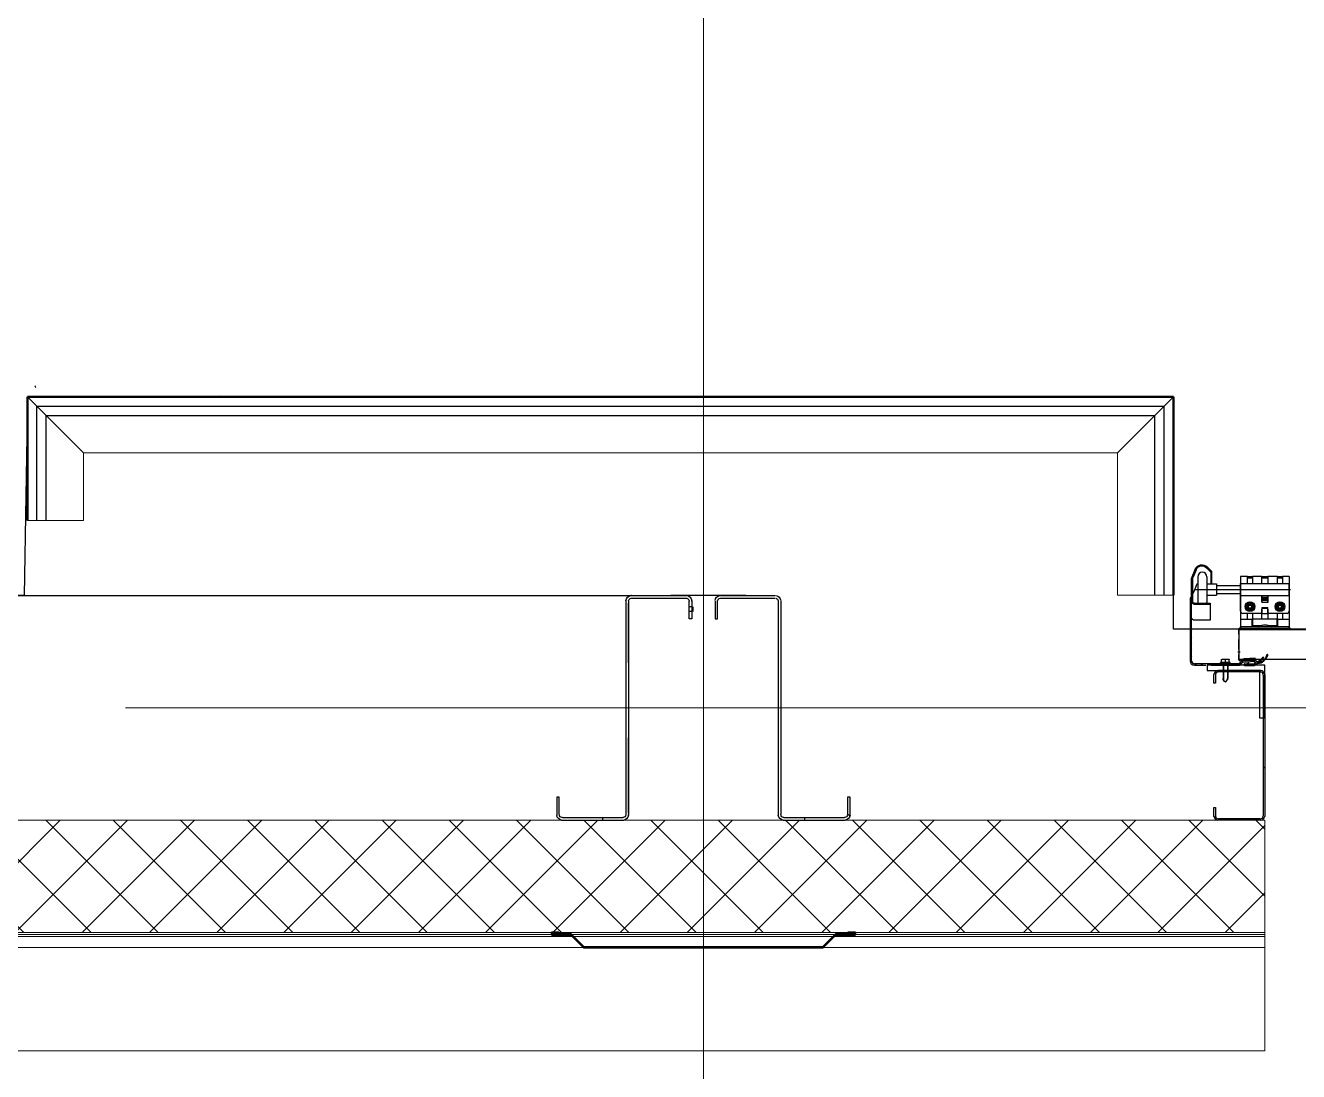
# Model space of a CAD drawing. Header units: metres. Extents: x -7665 to -5405, y -4871 to -3608.
# Drawn here: x -5519.392 to -5517.691, y -4866.368 to -4864.971 of the extents above; entities that cross this region are included whole.
import ezdxf

# ---------------------------------------------------------------- set-up
doc = ezdxf.new("R2010")
doc.units = ezdxf.units.M
for name, pattern in [('CENTER', [50.800000000000004, 31.75, -6.35, 6.35, -6.35]), ('XKITLINE00', [0]), ('XKITLINE02', [4, 2, -2]), ('Xref_level ST-8$0$DASHDOT', [25.4, 12.7, -6.35, 0, -6.35])]:
    doc.linetypes.add(name, pattern=pattern)
doc.layers.add('_5-1_Площадь помещений', color=2, linetype='Continuous', lineweight=30, plot=False)
for name, color, linetype in [('A-Wall', 113, 'Continuous'), ('Part', 7, 'Continuous'), ('Средние', 142, 'Continuous'), ('Стены ГКЛ (графика)', 7, 'Continuous')]:
    doc.layers.add(name, color=color, linetype=linetype)
for name, color, linetype, lineweight in [('S-WALL-PATT', 7, 'Continuous', 0), ('Выноски', 7, 'Continuous', 15), ('Обобщенные модели', 7, 'Continuous', 18), ('ОСИ', 250, 'Xref_level ST-8$0$DASHDOT', 5), ('Цоколь', 252, 'Continuous', 18)]:
    doc.layers.add(name, color=color, linetype=linetype, lineweight=lineweight)
doc.layers.add('ГКЛ (контур)', color=255, linetype='Continuous', plot=False)
pattern_1 = [(0, (12, 6), (3, 300), [3, -300]), (10, (108, 12), (-49.14003004104248, 295.9632704366632), [2.999999999999999, -299.9999999999998]), (20, (54, 78), (-99.78696513534288, 282.9338466657496), [3, -300]), (29.99999999999999, (120, 126), (-147.4019237886467, 261.3076211353316), [3, -300]), (40, (42.00000000000001, 144), (-190.5381495766049, 231.741695764753), [2.999999999999999, -299.9999999999998]), (49.99999999999999, (66, 216), (-227.8849701066338, 195.1344162353187), [3, -300]), (59.99999999999999, (24, 270), (-258.3076211353316, 152.5980762113534), [3, -300]), (70, (120, 264), (-280.8817258057955, 105.4251208600584), [2.999999999999999, -299.9999999999998]), (80, (192, 276), (-294.9213813706616, 55.04887655911575), [2.999999999999999, -299.9999999999998]), (90, (228, 204), (-300, 3.000000000000018), [3, -300]), (99.99999999999997, (288, 198), (-295.9632704366632, -49.14003004104247), [3, -299.9999999999999]), (110, (288, 90), (-282.9338466657496, -99.78696513534288), [3, -300]), (120, (234, 54), (-261.3076211353316, -147.4019237886466), [2.999999999999999, -299.9999999999998]), (130, (150, 72), (-231.741695764753, -190.5381495766049), [3, -300]), (140, (204, 126), (-195.1344162353188, -227.8849701066338), [3, -300]), (150, (150, 180), (-152.5980762113533, -258.3076211353316), [3, -300]), (160.0000000000001, (276, 12), (-105.4251208600585, -280.8817258057954), [3, -300])]

# ---------------------------------------------------------------- blocks, each defined once
blk = doc.blocks.new('Колонна К1')
at = {"layer": 'Part', "linetype": 'XKITLINE00'}
for p, q in [((-196, 142.5), (-195.9236608138308, 143.5673612870742)), ((-196, 119), (-196, 142.5)), ((-192.4504363895394, 143.0679870046442), (-192.5, 142.374997182982)), ((-192.5, 142.374997182982), (-192.5, 119)), ((-189.5673612868413, 149.9236608140636), (-188.5, 150)), ((-188.3749971827492, 146.5), (-189.0679870047607, 146.4504363897722)), ((-188.5, 150), (-107.5, 150)), ((-188.3749971827492, 146.5), (-107.6250028167851, 146.5)), ((-106.9320129952393, 146.4504363897722), (-107.6250028167851, 146.5)), ((-107.5, 150), (-106.432638712693, 149.9236608140636)), ((-103.5, 142.374997182982), (-103.5495636099949, 143.0679870046442)), ((-103.5, -142.625002817018), (-103.5, 142.374997182982)), ((-100.0763391857035, 143.5673612870742), (-100, 142.5)), ((-100, -142.5), (-100, 142.5)), ((100, 142.5), (100.0763391857035, 143.5673612870742)), ((100, -142.5), (100, 142.5)), ((103.5495636104606, 143.0679870046442), (103.5, 142.374997182982)), ((103.5, -142.625002817018), (103.5, 142.374997182982)), ((106.4326387131587, 149.9236608140636), (107.5, 150)), ((107.6250028172508, 146.5), (106.9320129952393, 146.4504363897722)), ((107.5, 150), (188.5, 150)), ((107.6250028172508, 146.5), (188.3749971832149, 146.5)), ((189.0679870047607, 146.4504363897722), (188.3749971832149, 146.5)), ((188.5, 150), (189.5673612868413, 149.9236608140636)), ((192.5, 142.374997182982), (192.4504363900051, 143.0679870046442)), ((192.5, 141.4167968742549), (195.6961973020807, 144.6129941763356)), ((192.5, 119), (192.5, 142.374997182982)), ((195.6961973020807, 144.6129941763356), (195.6961973020807, 144.6129941763356)), ((195.9236608142965, 143.5673612870742), (196, 142.5)), ((196, 142.5), (196, 119)), ((-192.5, 119), (-196, 119)), ((196, 119), (192.5, 119)), ((-15.5, -119), (-19, -119)), ((-19, -119), (-19, -142.5)), ((-15.5, -142.625002817018), (-15.5, -119)), ((15.5, -119), (19, -119)), ((15.5, -142.625002817018), (15.5, -119)), ((19, -119), (19, -142.5)), ((-14, -135.0001701305155), (-14, -129.0001701305155)), ((-103.4325101920404, -143.5686336355284), (-103.5, -142.625002817018)), ((-96.12500281678513, -150), (-97.06863363552839, -149.9325101919239)), ((-96.56925935298204, -146.4592857675161), (-96, -146.5)), ((-96.12500281678513, -150), (-22.87499718274921, -150)), ((-96, -146.5), (-23, -146.5)), ((-23, -146.5), (-22.43074064701796, -146.4592857675161)), ((-21.93136636447161, -149.9325101919239), (-22.87499718274921, -150)), ((-19.04071423225105, -143.0692593530985), (-19, -142.5)), ((-15.5, -142.625002817018), (-15.56748980795965, -143.5686336355284)), ((22.43074064701796, -146.4592857675161), (23, -146.5)), ((22.87499718321487, -150), (96.12500281725079, -150)), ((23, -146.5), (96, -146.5))]:
    blk.add_line(p, q, dxfattribs=at)
at = {"layer": 'Part', "linetype": 'XKITLINE02'}
for p, q in [((-135, 146.5), (-135, 150)), ((-100, 140.0001452717697), (-100, -139.9998547282303)), ((135, 146.5), (135, 150)), ((-15.5, -129.0001701305155), (-19, -129.0001701305155)), ((-15.5, -135.0001701305155), (-19, -135.0001701305155)), ((56.56854249490425, -150), (-56.56854249490425, -150))]:
    blk.add_line(p, q, dxfattribs=at)
at = {"layer": 'Part', "linetype": 'XKITLINE00'}
for centre, radius, start, end in [((-188.5, 142.5), 7.500000000008138, 98.18181817978395, 171.8181818202161), ((-188.5, 142.5), 3.991059622078447, 98.18181817978395, 171.8181818202161), ((-107.5, 142.5), 3.991059622080861, 8.181818179783926, 81.81818182021608), ((-107.5, 142.5), 7.500000000002416, 8.181818179783926, 81.81818182021608), ((107.5, 142.5), 7.499999999999094, 98.18181817978395, 171.8181818202161), ((107.5, 142.5), 3.991059622078447, 98.18181817978395, 171.8181818202161), ((188.5, 142.5), 3.991059622080861, 8.181818179783926, 81.81818182021608), ((188.5, 142.5), 7.500000000006636, 8.181818179783926, 81.81818182021608), ((-96, -142.5), 7.508940377922136, 188.1818181797839, 261.8181818202161), ((-96, -142.5), 4.000000000001491, 188.1818181797839, 261.8181818202161), ((-23, -142.5), 4.000000000007214, 278.1818181797839, 351.8181818202161), ((-23, -142.5), 7.508940377923944, 278.1818181797839, 351.8181818202161), ((23, -142.5), 7.508940377926356, 188.1818181797839, 261.8181818202161), ((23, -142.5), 4.000000000001491, 188.1818181797839, 261.8181818202161), ((96, -142.5), 4.000000000005103, 278.1818181797839, 351.8181818202161), ((96, -142.5), 7.508940377919419, 278.1818181797839, 351.8181818202161)]:
    blk.add_arc(centre, radius, start, end, dxfattribs=at)
blk = doc.blocks.new('*U44')
at = {"layer": 'S-WALL-PATT', "lineweight": 0, "true_color": 0x636466}
h = blk.add_hatch(dxfattribs=at)
h.set_pattern_fill('ANSI37', color=251, scale=20)
h.set_pattern_definition([(45, (0, 0), (-44.90128060534577, 44.90128060534577), []), (135, (0, 0), (-44.90128060534577, -44.90128060534576), [])])
h.paths.add_polyline_path([(-150, 0), (0, 0), (0, 1749.999999999999), (-150, 1749.999999999999)])
at = {"color": 0}
blk.add_lwpolyline([(-150, 0), (0, 0), (0, 1749.999999999999), (-150, 1749.999999999999)], close=True, dxfattribs=at)
blk = doc.blocks.new('СТ1')
at = {"layer": 'Part', "linetype": 'XKITLINE00'}
for p, q in [((5.146110970526934, 70.90423054539133), (6, 70.96530189411715)), ((6.071430181153119, 68.96530189411715), (5.431467703077942, 68.91953087435104)), ((6, 70.96530189411715), (62, 70.96530189411715)), ((6.071430181153119, 68.96530189411715), (61.92856981884688, 68.96530189411715)), ((62.56853229692206, 68.91953087435104), (61.92856981884688, 68.96530189411715)), ((62, 70.96530189411715), (62.85388902947307, 70.90423054539133)), ((0, 64.96530189411715), (0.06107134884223342, 65.81919092370663)), ((0, -123.0346981058829), (0, 64.96530189411715)), ((2.045771019998938, 65.53383419092279), (2, 64.89387171296403)), ((2, -122.9632679247297), (2, 64.89387171296403)), ((65.87564456090331, 65.87564456101973), (67.45779197197407, 67.45779197209049)), ((66, 64.89387171296403), (65.95422898046672, 65.53383419092279)), ((66, 53.96530189411715), (66, 64.89387171296403)), ((68, 53.96530189411715), (66, 53.96530189411715)), ((67.93892865115777, 65.81919092370663), (68, 64.96530189411715)), ((68, 64.96530189411715), (68, 53.96530189411715)), ((0, 0), (2, 2)), ((66, -112.0346981058829), (68, -112.0346981058829)), ((66, -122.9632679247297), (66, -112.0346981058829)), ((68, -112.0346981058829), (68, -123.0346981058829)), ((0.06107134884223342, -123.8885871354723), (0, -123.0346981058829)), ((2, -122.9632679247297), (2.045771019998938, -123.6032304026885)), ((6, -129.0346981058829), (5.146110970526934, -128.973626757157)), ((5.431467703077942, -126.9889270861167), (6.071430181153119, -127.0346981058829)), ((6, -129.0346981058829), (62, -129.0346981058829)), ((6.071430181153119, -127.0346981058829), (61.92856981884688, -127.0346981058829)), ((61.92856981884688, -127.0346981058829), (62.56853229692206, -126.9889270861167)), ((62.85388902947307, -128.973626757157), (62, -129.0346981058829)), ((65.95422898046672, -123.6032304026885), (66, -122.9632679247297)), ((68, -123.0346981058829), (67.93892865115777, -123.8885871354723))]:
    blk.add_line(p, q, dxfattribs=at)
for centre, radius, start, end in [((6, 64.96530189411715), 5.99999999999228, 98.18181817978395, 171.8181818202161), ((6, 64.96530189411715), 3.994891212612249, 98.18181817978395, 171.8181818202161), ((62, 64.96530189411715), 3.994891212614952, 8.181818179783926, 81.81818182021608), ((62, 64.96530189411715), 5.999999999996499, 8.181818179783926, 81.81818182021608), ((6, -123.0346981058829), 6.000000000000719, 188.1818181797839, 261.8181818202161), ((6, -123.0346981058829), 3.994891212611036, 188.1818181797839, 261.8181818202161), ((62, -123.0346981058829), 3.994891212615256, 278.1818181797839, 351.8181818202161), ((62, -123.0346981058829), 5.999999999992887, 278.1818181797839, 351.8181818202161)]:
    blk.add_arc(centre, radius, start, end, dxfattribs=at)
blk = doc.blocks.new('*U148')
at = {"layer": 'A-Wall', "linetype": 'Continuous', "lineweight": 18}
h = blk.add_hatch(dxfattribs=at)
h.set_pattern_fill('GENERAL_TEXTURE', color=30, scale=300, style=0, pattern_type=2)
h.set_pattern_definition(pattern_1)
h.paths.add_polyline_path([(12.5, 0), (12.5, -12.5), (530.7155004115775, -12.5), (530.7155004115775, 0)], flags=0)
at = {"layer": 'A-Wall', "color": 30, "linetype": 'Continuous', "lineweight": 50}
blk.add_line((0.8847013400118158, -1.347017690507073), (1531.878872346617, -1.347017690507073), dxfattribs=at)
at = {"layer": 'A-Wall', "color": 11, "linetype": 'Continuous', "lineweight": 25}
for p, q in [((13.38470134001181, -13.84701769050707), (1519.378872346617, -13.84701769050707)), ((25.88470134001181, -26.34701769050707), (1506.878872346617, -26.34701769050707))]:
    blk.add_line(p, q, dxfattribs=at)
at = {"layer": 'A-Wall', "color": 8, "linetype": 'Continuous', "lineweight": 0}
blk.add_line((75.8847013400118, -76.34701769050707), (1456.878872346617, -76.34701769050707), dxfattribs=at)
for points in [[(75.8847013400118, -76.34701769050707), (0.8847013400118158, -1.347017690507073)], [(1456.878872346617, -76.34701769050707), (1531.878872346617, -1.347017690507073)]]:
    blk.add_lwpolyline(points, dxfattribs=at)
blk = doc.blocks.new('*U151')
at = {"layer": 'A-Wall', "linetype": 'Continuous', "lineweight": 18}
h = blk.add_hatch(dxfattribs=at)
h.set_pattern_fill('GENERAL_TEXTURE', color=30, scale=300, style=0, pattern_type=2)
h.set_pattern_definition(pattern_1)
h.paths.add_polyline_path([(12.5, 0), (12.5, -12.5), (530.7155004115775, -12.5), (530.7155004115775, 0)], flags=0)
at = {"layer": 'A-Wall', "color": 30, "linetype": 'Continuous', "lineweight": 50}
blk.add_line((0.8847013400118158, -1.347017690507073), (265.8847013400118, -1.347017690507073), dxfattribs=at)
at = {"layer": 'A-Wall', "color": 11, "linetype": 'Continuous', "lineweight": 25}
for p, q in [((0.8847013400118158, -13.84701769050707), (253.3847013400118, -13.84701769050707)), ((0.8847013400118158, -26.34701769050707), (240.8847013400118, -26.34701769050707))]:
    blk.add_line(p, q, dxfattribs=at)
at = {"layer": 'A-Wall', "color": 8, "linetype": 'Continuous', "lineweight": 0}
blk.add_line((0.8847013400118158, -76.34701769050706), (190.8847013400118, -76.34701769050707), dxfattribs=at)
for points in [[(0.8847013400118158, -1.347017690507073), (0.8847013400118158, -76.34701769050706)], [(190.8847013400118, -76.34701769050707), (265.8847013400118, -1.347017690507073)]]:
    blk.add_lwpolyline(points, dxfattribs=at)
blk = doc.blocks.new('*U152')
at = {"layer": 'A-Wall', "linetype": 'Continuous', "lineweight": 18}
h = blk.add_hatch(dxfattribs=at)
h.set_pattern_fill('GENERAL_TEXTURE', color=30, scale=300, style=0, pattern_type=2)
h.set_pattern_definition(pattern_1)
h.paths.add_polyline_path([(12.5, 0), (12.5, -12.5), (530.7155004115775, -12.5), (530.7155004115775, 0)], flags=0)
at = {"layer": 'A-Wall', "color": 30, "linetype": 'Continuous', "lineweight": 50}
blk.add_line((0.8847013400118158, -1.347017690507073), (165.8847013400118, -1.347017690507073), dxfattribs=at)
at = {"layer": 'A-Wall', "color": 11, "linetype": 'Continuous', "lineweight": 25}
for p, q in [((0.8847013400118158, -13.84701769050707), (153.3847013400118, -13.84701769050707)), ((0.8847013400118158, -26.34701769050707), (140.8847013400118, -26.34701769050707))]:
    blk.add_line(p, q, dxfattribs=at)
at = {"layer": 'A-Wall', "color": 8, "linetype": 'Continuous', "lineweight": 0}
blk.add_line((0.8847013400118158, -76.34701769050706), (90.88470134001176, -76.34701769050707), dxfattribs=at)
for points in [[(0.8847013400118158, -1.347017690507073), (0.8847013400118158, -76.34701769050706)], [(90.88470134001182, -76.34701769050707), (165.8847013400118, -1.347017690507073)]]:
    blk.add_lwpolyline(points, dxfattribs=at)
blk = doc.blocks.new('*U175')
at = {"layer": 'Цоколь'}
for p, q in [((0, -2.588190451025184), (0, 0)), ((1749.999999999978, -9.094947017729282e-13), (0, 0)), ((1749.999999999978, -9.094947017729282e-13), (0, 0)), ((0, -5.485967929892468), (0, -2.588190451025184)), ((1749.999999999978, -2.588190451025184), (0, -2.588190451025184)), ((-9.094947017729282e-13, -158.0707920155728), (0, -5.485967929892468)), ((1749.999999999978, -5.485967929891558), (0, -5.485967929892468)), ((1749.999999999978, -19.86834022734274), (-9.094947017729282e-13, -19.86834022734365)), ((1749.999999999978, -158.0707920155728), (-9.094947017729282e-13, -158.0707920155728))]:
    blk.add_line(p, q, dxfattribs=at)
blk.add_lwpolyline([(1749.999999999978, 0), (1749.999999999978, -158.0707920155728)], dxfattribs=at)
blk = doc.blocks.new('Ворота ISD01 (без калитки + 2окна)')
h = blk.add_hatch(color=256)
h.dxf.hatch_style = 1
h.paths.add_polyline_path([(-3013.829662842676, 6.854434832464904), (-3027.252736752853, 6.862911207135767, -0.4141130192893976), (-3027.75236341171, 7.362997560761869), (-3027.752075258642, 8.362882274668664, -0.414314112605385), (-3027.251817204058, 8.862680477555841), (-3013.828400049359, 8.85420394456014, 1.040172947484488), (-3013.944503532723, 11.84928346425295), (-3029.246634153649, 10.65141012007371, 0.1980725325347258), (-3030.606453275308, 9.962027425412089), (-3031.557779669762, 8.856364106759429, -1), (-3033.073666237295, 10.16065165866166), (-3032.122339840978, 11.26631497684866, -0.1980725325347863), (-3029.402701599523, 12.6450803661719), (-3014.100570978597, 13.84295371035114, -1.040172946342265)])
h.paths.add_polyline_path([(-3009.576952133328, 9.160633115563542, 0.2120178689446308), (-3010.971859268844, 8.330973336473107, 0.3264688940071312), (-3011.032740971074, 12.46039296267554, 0.2939570379089465), (-3010.017335353419, 12.08613861910999, 0.2153059377752649), (-3002.771450454369, 17.51281513506547, -1), (-3001.895817162469, 17.030077253934, -0.2077825653569197), (-3009.464163765311, 11.18989250482991, 0.9511965103348569), (-3009.268241697922, 10.21066558826715, 0.293280438583843), (-2997.066889185458, 20.86938035534695, -1), (-2996.106559291482, 20.59092744905502, -0.30109853668803)])
for p, q in [((-3091.525068167597, 137.11589180585), (-3090.550661530346, 136.1414851718582)), ((-3086.464558864012, 140.539685998112), (-3085.187336472794, 139.2624636064284)), ((-3072.168787127361, 131.5325054633431), (-3077.907251276076, 137.2716425224207)), ((-3076.846713338047, 138.3323048218153), (-3071.108249191195, 132.5931677622721)), ((-3097.915352830663, 92.26114461477846), (-3097.915352830663, 121.3608555602841)), ((-3097.187275292352, 125.1069290069863), (-3093.187736269087, 135.0072962758131)), ((-3096.985120844096, 125.6073374953121), (-3095.817186772823, 124.4394034245051)), ((-3096.415525697172, 121.3608555602841), (-3096.415525697172, 92.26114461477846)), ((-3091.797120764852, 134.4453852586448), (-3095.796659788117, 124.545017989818)), ((-3094.543859571218, 131.6503797182813), (-3093.391694305465, 130.4982144497335)), ((-3089.51210330613, 125.1437751152553), (-3089.51210330613, 91.14769342169166)), ((-3077.513486238196, 125.1437751152553), (-3077.513486238196, 91.14769342169166)), ((-3071.108249191195, 132.5931677622721), (-3072.168787127361, 131.5325054633431)), ((-3072.168787127361, 131.5325054633431), (-3072.168787127361, 115.6448699361645)), ((-3071.108249191195, 132.5931677622721), (-3071.108249191195, 115.6448699361645)), ((-3032.319904381409, 125.5953586446121), (-3032.319904381409, 120.5959348669276)), ((-3023.070970391855, 125.5953586446121), (-3032.319904381409, 125.5953586446121)), ((-3032.319904381409, 120.5959348669276), (-3032.319904381409, 68.10198519332334)), ((-3023.070970391855, 116.2947950274684), (-3023.070970391855, 125.5953586446121)), ((-3023.070970391855, 125.5953586446121), (-3022.571028014645, 125.5953586446121)), ((-3023.070970391855, 123.0956467553042), (-3022.571028014645, 123.0956467553042)), ((-3022.571028014645, 125.5953586446121), (-3017.071661857888, 125.5953586446121)), ((-3017.071661857888, 123.0956467553042), (-3022.571028014645, 123.0956467553042)), ((-3017.071661857888, 125.5953586446121), (-3016.571719480678, 125.5953586446121)), ((-3017.071661857888, 123.0956467553042), (-3016.571719480678, 123.0956467553042)), ((-3003.823188845068, 125.5953586446121), (-3016.571719480678, 125.5953586446121)), ((-3016.571719480678, 125.5953586446121), (-3016.571719480678, 116.2947950274684)), ((-3003.823188845068, 125.5953586446121), (-3003.323246467859, 125.5953586446121)), ((-3003.823188845068, 116.2947950274684), (-3003.823188845068, 125.5953586446121)), ((-3003.823188845068, 123.0956467553042), (-3003.323246467859, 123.0956467553042)), ((-3003.323246467859, 125.5953586446121), (-2996.32405317761, 125.5953586446121)), ((-2996.32405317761, 123.0956467553042), (-3003.323246467859, 123.0956467553042)), ((-2996.32405317761, 125.5953586446121), (-2995.824110798538, 125.5953586446121)), ((-2996.32405317761, 123.0956467553042), (-2995.824110798538, 123.0956467553042)), ((-2983.07558016479, 125.5953586446121), (-2995.824110798538, 125.5953586446121)), ((-2995.824110798538, 125.5953586446121), (-2995.824110798538, 116.2947950274684)), ((-2983.07558016479, 116.2947950274684), (-2983.07558016479, 125.5953586446121)), ((-2983.07558016479, 125.5953586446121), (-2982.575637785718, 125.5953586446121)), ((-2983.07558016479, 123.0956467553042), (-2982.575637785718, 123.0956467553042)), ((-2982.575637785718, 125.5953586446121), (-2977.076271630824, 125.5953586446121)), ((-2977.076271630824, 123.0956467553042), (-2982.575637785718, 123.0956467553042)), ((-2977.076271630824, 125.5953586446121), (-2976.576329251751, 125.5953586446121)), ((-2977.076271630824, 123.0956467553042), (-2976.576329251751, 123.0956467553042)), ((-2967.327395262197, 125.5953586446121), (-2976.576329251751, 125.5953586446121)), ((-2976.576329251751, 125.5953586446121), (-2976.576329251751, 116.2947950274684)), ((-2967.327395262197, 125.5953586446121), (-2967.327395262197, 120.5959348669276)), ((-2967.327395262197, 120.5959348669276), (-2967.327395262197, 68.10198519332334)), ((-3097.915352830663, 118.0532659883611), (-3096.415525695309, 116.5534388539381)), ((-3097.915352830663, 109.568962494377), (-3096.415525697172, 108.0691353599541)), ((-3091.797120764852, 113.1656977650709), (-3095.796659788117, 103.2676519881934)), ((-3093.511642327532, 108.1457342687063), (-2965.526393599808, 108.1457342687063)), ((-3077.513486238196, 115.6448699361645), (-3064.514984413981, 115.6448699361645)), ((-3064.514984413981, 115.6448699361645), (-3064.514984413981, 100.6465986007825)), ((-3064.514984413981, 113.6451004249975), (-3032.319904381409, 113.6451004249975)), ((-3064.514984413981, 102.6463681124151), (-3032.319904381409, 102.6463681124151)), ((-3032.319904381409, 116.2947950274684), (-2967.327395262197, 116.2947950274684)), ((-3032.319904381409, 99.99667350994423), (-3032.319904381409, 116.2947950274684)), ((-2967.327395262197, 99.99667350994423), (-2967.327395262197, 116.2947950274684)), ((-3097.915352830663, 96.98882130160928), (-3099.915122341365, 96.98882130160928)), ((-3099.915122341365, 96.98882130160928), (-3099.915122341365, 12.99850182421505)), ((-3097.915352830663, 95.80106578906998), (-3099.915122341365, 93.80129627790302)), ((-3097.915352830663, 87.3167622955516), (-3099.915122341365, 85.31699278391898)), ((-3097.915352830663, 101.0846589999273), (-3096.415525697172, 99.5848318664357)), ((-3097.915352830663, 12.99850182421505), (-3097.915352830663, 96.98882130160928)), ((-3097.915352830663, 92.6003555059433), (-3093.576133916155, 88.26113659283146)), ((-3093.915813807398, 89.76113960053772), (-3072.918233938515, 89.76113960053772)), ((-3072.918233938515, 88.2611365923658), (-3093.915813807398, 88.2611365923658)), ((-3086.591833429411, 89.76113960007206), (-3085.091830421239, 88.26113659283146)), ((-3078.107529936358, 89.76113960007206), (-3076.607526928186, 88.26113659283146)), ((-3077.513486238196, 100.6465986007825), (-3064.514984413981, 100.6465986007825)), ((-3072.918233938515, 89.76113960053772), (-3072.918233938515, 88.2611365923658)), ((-3072.918233938515, 88.2611365923658), (-3072.918233938515, 66.99227863131091)), ((-3032.319904381409, 99.99667350994423), (-2967.327395262197, 99.99667350994423)), ((-3032.319904381409, 79.29905906692147), (-3032.319904381409, 99.99667350994423)), ((-3022.999943131581, 89.20208252640441), (-3024.791360449046, 88.16780722513795)), ((-3024.791360449046, 88.16780722513795), (-3024.791360449046, 86.09925617882982)), ((-3024.791360449046, 84.49747902574018), (-3024.791360449046, 86.09925617882982)), ((-3022.999943131581, 89.20208252640441), (-3021.612762253731, 90.00297180470079)), ((-3019.821344936267, 91.03724710550159), (-3021.612762253731, 90.00297180470079)), ((-3018.029927155003, 90.00297162868083), (-3019.821344936267, 91.03724710550159)), ((-3018.029927155003, 90.00297162868083), (-3016.642747424543, 89.2020830870606)), ((-3014.851329421625, 88.16780748125166), (-3016.642747424543, 89.2020830870606)), ((-3014.851329421625, 86.09925617603585), (-3014.851329421625, 88.16780748125166)), ((-3014.851329421625, 86.09925617603585), (-3014.851329421625, 84.49747902341187)), ((-3003.92317732051, 91.17333481367677), (-3003.92317732051, 99.99667350994423)), ((-3003.92317732051, 95.07194527704269), (-3003.823188845068, 95.07194527704269)), ((-3003.92317732051, 91.17333481367677), (-3003.823188845068, 91.17333481367677)), ((-3003.823188845068, 97.7483105105348), (-3003.823188845068, 99.99667350994423)), ((-3003.823188845068, 99.99667350994423), (-3003.823188845068, 91.17333481367677)), ((-3003.823188845068, 97.7483105105348), (-2995.824110798538, 97.7483105105348)), ((-3003.823188845068, 97.7483105105348), (-3003.823188845068, 96.56077746348456)), ((-3003.823188845068, 95.03353760764003), (-3003.823188845068, 96.56077746348456)), ((-3003.823188845068, 96.56077746348456), (-2995.824110798538, 96.56077746348456)), ((-3003.823188845068, 95.03353760764003), (-2995.824110798538, 95.03353760764003)), ((-3003.823188845068, 95.03353760764003), (-3003.823188845068, 93.84600456058979)), ((-3003.823188845068, 91.17333481367677), (-3003.823188845068, 93.84600456058979)), ((-3003.823188845068, 93.84600456058979), (-2995.824110798538, 93.84600456058979)), ((-3003.823188845068, 91.17333481367677), (-2995.824110798538, 91.17333481367677)), ((-2995.824110798538, 97.7483105105348), (-2995.824110798538, 99.99667350994423)), ((-2995.824110798538, 91.17333481367677), (-2995.824110798538, 99.99667350994423)), ((-2995.824110798538, 97.7483105105348), (-2995.824110798538, 96.56077746348456)), ((-2995.824110798538, 95.03353760764003), (-2995.824110798538, 96.56077746348456)), ((-2995.824110798538, 95.07194527704269), (-2995.724122323096, 95.07194527704269)), ((-2995.824110798538, 95.03353760764003), (-2995.824110798538, 93.84600456058979)), ((-2995.824110798538, 91.17333481367677), (-2995.824110798538, 93.84600456058979)), ((-2995.824110798538, 91.17333481367677), (-2995.724122323096, 91.17333481367677)), ((-2995.724122323096, 91.17333481367677), (-2995.724122323096, 99.99667350994423)), ((-2983.004552904516, 89.20208252640441), (-2984.795970221981, 88.16780722513795)), ((-2984.795970221981, 88.16780722513795), (-2984.795970221981, 86.09925617882982)), ((-2984.795970221981, 84.49747902574018), (-2984.795970221981, 86.09925617882982)), ((-2983.004552904516, 89.20208252640441), (-2981.617372022942, 90.00297180516645)), ((-2979.825954709202, 91.03724710550159), (-2981.617372022942, 90.00297180516645)), ((-2978.034536927938, 90.00297162868083), (-2979.825954709202, 91.03724710550159)), ((-2978.034536927938, 90.00297162868083), (-2976.647357197478, 89.2020830870606)), ((-2974.855939192697, 88.16780748125166), (-2976.647357197478, 89.2020830870606)), ((-2974.855939192697, 86.09925617603585), (-2974.855939192697, 88.16780748125166)), ((-2974.855939192697, 86.09925617603585), (-2974.855939192697, 84.49747902341187)), ((-2967.327395262197, 99.99667350994423), (-2967.327395262197, 79.29905906692147)), ((-3097.915352830663, 78.83245880156755), (-3099.915122341365, 76.83268928993493)), ((-3097.915352830663, 70.34815530758351), (-3099.915122341365, 68.34838579595089)), ((-3032.319904381409, 68.10198519332334), (-3032.319904381409, 56.10336812445894)), ((-3016.821690669283, 68.10198519332334), (-3032.319904381409, 68.10198519332334)), ((-3003.823188845068, 76.2994047999382), (-3029.320250114426, 76.2994047999382)), ((-3024.791360449046, 84.49747902574018), (-3024.791360449046, 82.42892772099003)), ((-3024.791360449046, 82.42892772099003), (-3022.999942444265, 81.39465211564675)), ((-3023.070970391855, 68.10198519332334), (-3023.070970391855, 76.2994047999382)), ((-3021.61276271753, 80.5937635730952), (-3022.999942444265, 81.39465211564675)), ((-3021.61276271753, 80.5937635730952), (-3019.821344936267, 79.55948809627444)), ((-3019.821344936267, 79.55948809627444), (-3018.029927618802, 80.5937633975409)), ((-3016.642746739089, 81.39465267537162), (-3018.029927618802, 80.5937633975409)), ((-3016.821690669283, 58.35310882469639), (-3016.821690669283, 68.10198519332334)), ((-3016.642746739089, 81.39465267537162), (-3014.851329421625, 82.42892797663808)), ((-3016.571719480678, 76.2994047999382), (-3016.571719480678, 65.72970692859963)), ((-3016.321748290211, 68.35195638192818), (-3016.321748290211, 59.96529711224139)), ((-2983.325551353395, 68.35195638192818), (-3016.321748290211, 68.35195638192818)), ((-3014.851329421625, 82.42892797663808), (-3014.851329421625, 84.49747902341187)), ((-3003.823188845068, 84.2984828450717), (-3003.823188845068, 76.2994047999382)), ((-3003.823188845068, 84.2984828450717), (-2995.824110798538, 84.2984828450717)), ((-3003.823188845068, 84.2984828450717), (-3003.823188845068, 77.5485540763475)), ((-2995.824110798538, 82.58857920812443), (-3003.823188845068, 82.58857920812443)), ((-3003.823188845068, 68.35195638192818), (-3003.823188845068, 81.84969391534105)), ((-3003.823188845068, 76.21982756210491), (-2995.824110798538, 76.21982756210491)), ((-2995.824110798538, 76.2994047999382), (-2995.824110798538, 84.2984828450717)), ((-2995.824110798538, 77.5485540763475), (-2995.824110798538, 84.2984828450717)), ((-2995.824110798538, 81.84969391534105), (-2995.824110798538, 68.35195638192818)), ((-2970.32704952918, 76.2994047999382), (-2995.824110798538, 76.2994047999382)), ((-2984.795970221981, 84.49747902574018), (-2984.795970221981, 82.42892772099003)), ((-2984.795970221981, 82.42892772099003), (-2983.0045522172, 81.39465211564675)), ((-2983.325551353395, 59.96529711224139), (-2983.325551353395, 68.35195638192818)), ((-2983.07558016479, 65.72970692859963), (-2983.07558016479, 76.2994047999382)), ((-2981.617372488603, 80.5937635730952), (-2983.0045522172, 81.39465211564675)), ((-2967.327395262197, 68.10198519332334), (-2982.825608976185, 68.10198519332334)), ((-2982.825608976185, 68.10198519332334), (-2982.825608976185, 58.35310882469639)), ((-2981.617372488603, 80.5937635730952), (-2979.825954709202, 79.55948809627444)), ((-2979.825954709202, 79.55948809627444), (-2978.034537391737, 80.59376339800656)), ((-2976.647356510162, 81.39465267537162), (-2978.034537391737, 80.59376339800656)), ((-2976.647356510162, 81.39465267537162), (-2974.855939192697, 82.42892797663808)), ((-2976.576329251751, 76.2994047999382), (-2976.576329251751, 68.10198519332334)), ((-2974.855939192697, 82.42892797663808), (-2974.855939192697, 84.49747902341187)), ((-2967.327395262197, 68.10198519332334), (-2967.327395262197, 56.10336812445894)), ((-3097.915352830663, 61.86385181359947), (-3099.915122341365, 59.86408230289817)), ((-3097.915352830663, 53.37954831961542), (-3099.915122341365, 51.37977880844846)), ((-3072.918233938515, 66.99227863131091), (-3093.915813807398, 66.99227863131091)), ((-3035.324975194409, 54.8535121800378), (-3035.324975194409, 50.11394857335836)), ((-3034.8250328172, 50.11394857335836), (-3034.8250328172, 54.8535121800378)), ((-3027.927070487291, 55.85339693585411), (-3034.325090438128, 55.85339693585411)), ((-3034.325090438128, 55.35345455771312), (-3027.927070487291, 55.35345455771312)), ((-3034.325090438128, 54.8535121800378), (-69.20388591475785, 54.8535121800378)), ((-3034.325090438128, 14.8535121800378), (-3034.325090438128, 54.8535121800378)), ((-3032.319904381409, 55.85339693585411), (-3032.319904381409, 58.35310882469639)), ((-3027.320480603725, 58.35310882469639), (-3032.319904381409, 58.35310882469639)), ((-3027.320480603725, 55.85339693585411), (-3032.319904381409, 55.85339693585411)), ((-2972.326819039881, 58.35310882469639), (-3027.320480603725, 58.35310882469639)), ((-2972.326819039881, 55.85339693585411), (-3027.320480603725, 55.85339693585411)), ((-3019.425274746493, 55.35345455771312), (-3026.124502608553, 55.35345455771312)), ((-3026.124502608553, 54.8535121800378), (-3019.425274746493, 54.8535121800378)), ((-3005.468600908294, 55.85339693585411), (-3017.622706867754, 55.85339693585411)), ((-3017.622706867754, 55.35345455771312), (-3005.468600908294, 55.35345455771312)), ((-3016.321748290211, 65.60227330354974), (-3016.821690669283, 65.6022733040154)), ((-3007.082264348865, 58.60308001469821), (-3016.821690669283, 58.60308001376688)), ((-3016.821690669283, 58.60308001376688), (-3016.321748290211, 58.60308001376688)), ((-3016.321748290211, 59.96529711224139), (-3004.241455540061, 59.96529711224139)), ((-3016.321748290211, 58.35310882469639), (-3016.321748290211, 58.60308001376688)), ((-2996.966805167496, 55.35345455771312), (-3003.666033029556, 55.35345455771312)), ((-3003.666033029556, 54.8535121800378), (-2996.966805167496, 54.8535121800378)), ((-2997.785514075309, 60.35287833632901), (-3001.861785568297, 60.35287833632901)), ((-2995.405844103545, 59.96529711224139), (-2983.325551353395, 59.96529711224139)), ((-2965.831950103864, 55.85339693585411), (-2995.164237288758, 55.85339693585411)), ((-2995.164237288758, 55.35345455771312), (-2981.826352441683, 55.35345455771312)), ((-2982.825608976185, 58.60308001376688), (-2992.565035292879, 58.60308001469821)), ((-2985.026105497032, 55.35345455771312), (-2965.827587164938, 55.35345455771312)), ((-2982.825608976185, 65.6022733040154), (-2983.325551353395, 65.60227330354974)), ((-2983.325551353395, 58.60308001376688), (-2983.325551353395, 58.35310882469639)), ((-2982.825608976185, 58.60308001376688), (-2983.325551353395, 58.60308001376688)), ((-2981.82198950462, 54.8535121800378), (-2981.826352441683, 55.35345455771312)), ((-2981.82198950462, 54.8535121800378), (-2965.823224227875, 54.8535121800378)), ((-2967.327395262197, 58.35310882469639), (-2972.326819039881, 58.35310882469639)), ((-2967.327395262197, 55.85339693585411), (-2972.326819039881, 55.85339693585411)), ((-2967.327395262197, 55.85339693585411), (-2967.327395262197, 58.35310882469639)), ((-3097.915352830663, 44.8952448265627), (-3099.915122341365, 42.89547531493008)), ((-3097.915352830663, 36.41094133257866), (-3099.915122341365, 34.41117182094604)), ((-3035.324975194409, 39.69802403915673), (-3035.324975194409, 30.00469254469499)), ((-3034.8250328172, 48.31138069555163), (-3034.8250328172, 41.50059191742912)), ((-3034.8250328172, 30.00469254469499), (-3034.8250328172, 39.69802403915673)), ((-3034.325090438128, 41.50059191742912), (-3034.325090438128, 48.31138069555163)), ((-3097.915352830663, 27.92663783859462), (-3099.915122341365, 25.92686832696199)), ((-3097.915352830663, 19.44233434461057), (-3099.915122341365, 17.44256483344361)), ((-3036.187312876806, 24.85251073492691), (-3032.991665054113, 24.85251073492691)), ((-3035.324975194409, 19.70032892562449), (-3035.324975194409, 14.8535121800378)), ((-3034.8250328172, 28.20212466642261), (-3034.8250328172, 21.50289680343121)), ((-3034.8250328172, 14.8535121800378), (-3034.8250328172, 19.70032892562449)), ((-3034.325090438128, 21.50289680343121), (-3034.325090438128, 28.20212466642261)), ((-3097.317712718621, 11.55567096266896), (-3098.731763299555, 10.14162038033828)), ((-3033.692986257374, 8.998962801415473), (-3093.915813807398, 8.998962801415473)), ((-3093.915813807398, 6.999193289782852), (-3078.659497160465, 6.999193289782852)), ((-3091.390117384493, 8.998962801415473), (-3093.389886895195, 6.999193290714175)), ((-3082.905813891441, 8.998962801415473), (-3084.905583402142, 6.999193289782852)), ((-3000, 6.999193289782852), (-3076.853738546371, 6.999193289782852)), ((-3076.853738546371, 6.999193289782852), (-3076.853738546371, 0)), ((-3076.853738546371, 0), (-3006.999193290249, 0)), ((-3074.421510396525, 8.998962801415473), (-3076.421279910952, 6.999193289782852)), ((-3071.676993163303, 6.999193289782852), (-3033.692986257374, 6.999193289782852)), ((-3065.937206905335, 8.998962801415473), (-3067.936976416036, 6.999193289782852)), ((-3057.452903408557, 8.998962801415473), (-3059.452672922984, 6.999193289782852)), ((-3059.184240622446, 9.491945744492114), (-3059.184240622446, 10.49183049984276)), ((-3046.185738798231, 10.49183049984276), (-3059.184240622446, 10.49183049984276)), ((-3046.185738798231, 9.491945744492114), (-3059.184240622446, 9.491945744492114)), ((-3057.684413488954, 14.67380584776402), (-3057.134476874024, 14.99131190078333)), ((-3057.684413488954, 14.22727532638237), (-3057.684413488954, 14.67380584776402)), ((-3057.684413488954, 10.49183049984276), (-3057.684413488954, 14.22727532638237)), ((-3057.134476874024, 14.99131190078333), (-3048.235502548516, 14.99131190078333)), ((-3056.884505685419, 6.992233855184168), (-3048.485473737121, 6.992233855184168)), ((-3055.834626691416, 9.491945744492114), (-3055.834626691416, -10.50574936950579)), ((-3055.334684312344, 9.491945744492114), (-3055.334684312344, -12.28783034253865)), ((-3055.334684312344, 9.491945744492114), (-3055.334684312344, -12.28783034253865)), ((-3052.684989709407, 10.49183049984276), (-3052.684989709407, 14.22727532638237)), ((-3052.684989709407, 6.992233855184168), (-3052.684989709407, 9.491945744492114)), ((-3048.968599917367, 8.998962801415473), (-3050.968369428068, 6.999193289782852)), ((-3050.035295106471, 9.491945744492114), (-3050.035295106471, -12.28783034253865)), ((-3050.035295106471, 9.491945744492114), (-3050.035295108333, -12.28783034300432)), ((-3049.535352729261, 9.491945744492114), (-3049.535352729261, -10.50574936950579)), ((-3047.685565931723, 14.67380584776402), (-3048.235502548516, 14.99131190078333)), ((-3047.685565931723, 14.67380584776402), (-3047.685565931723, 14.22727532638237)), ((-3047.685565931723, 10.49183049984276), (-3047.685565931723, 14.22727532638237)), ((-3046.185738798231, 9.491945744492114), (-3046.185738798231, 10.49183049984276)), ((-3040.484296424314, 8.998962801415473), (-3042.484065936878, 6.999193289782852)), ((-2933.295307375491, 14.8535121800378), (-3034.325090438128, 14.8535121800378)), ((-3020.323170633987, 14.35356980236247), (-3034.325090438128, 14.35356980236247)), ((-3034.325090438128, 13.85362742422149), (-3013.823919720948, 13.85362742422149)), ((-3031.035932231694, 9.963023500982672), (-3033.999762441963, 6.999193289782852)), ((-3032.122339840978, 11.26631497684866), (-3033.073666237295, 10.16065165866166)), ((-3030.606453275308, 9.962027425412089), (-3031.557779669762, 8.856364106759429)), ((-3031.436973648146, 14.26100291730836), (-3030.956274637952, 14.58146892441437)), ((-3030.32770110853, 12.59709410695359), (-3029.847002098337, 12.9175601140596)), ((-3014.100570978597, 13.84295371035114), (-3029.402701599523, 12.6450803661719)), ((-3013.944503532723, 11.84928346425295), (-3029.246634153649, 10.65141012007371)), ((-3027.75236341171, 7.362997560761869), (-3027.752075258642, 8.362882274668664)), ((-3012.750984897837, 16.37149067781866), (-3027.686108551919, 15.58877401333302)), ((-3027.628457017243, 13.58928151568398), (-3012.646325048059, 14.37446178123355)), ((-3027.253251625225, 6.862911444157362), (-3013.829662842676, 6.854434832464904)), ((-3027.251988828182, 8.86268055671826), (-3013.828400045633, 8.85420394456014)), ((-3021.172890029848, 11.34176220698282), (-3023.28615546599, 9.228496772702783)), ((-3021.323055388406, 14.35356980236247), (-3013.823919720948, 14.35356980236247)), ((-3013.823919720948, 14.8535121800378), (-3020.323170633987, 14.8535121800378)), ((-3020.323170633987, 14.35356980236247), (-3020.323170633987, 14.8535121800378)), ((-3012.761597590521, 11.26875115279108), (-3014.3326168973, 9.697731846012175)), ((-3012.646325048059, 14.37446178123355), (-3012.750984897837, 16.37149067781866)), ((-3006.999193290249, 0), (-3006.999193290249, -63.18547088839114)), ((-3000, -63.18547088839114), (-3000, 6.999193289782852)), ((-3055.334684314206, -12.28783033648506), (-3055.334684312344, -10.50574936950579)), ((-3050.035294435918, -12.28782873274758), (-3050.035295108333, -10.50574936950579)), ((-3006.999193290249, -63.18547088839114), (-3000, -63.18547088839114))]:
    blk.add_line(p, q)
for centre, radius in [((-3019.821344936267, 85.29836760088801), 6.499250911972312), ((-3019.821344936267, 85.29836760088801), 3.249625455986156), ((-3019.821344936267, 85.29836760088801), 2.999654267064143), ((-3019.821344936267, 85.29836760088801), 1.999769511376096), ((-2979.825954709202, 85.29836760088801), 6.499250911972312), ((-2979.825954709202, 85.29836760088801), 3.249625455986156), ((-2979.825954709202, 85.29836760088801), 2.999654267064144), ((-2979.825954709202, 85.29836760088801), 1.999769511376096)]:
    blk.add_circle(centre, radius)
for centre, radius, start, end in [((-3083.512794772163, 125.1437751152553), 5.999308534128287, 0, 180), ((-3083.512794772163, 91.14769342169166), 5.999308534128287, 180, 193.3629572888352), ((-3083.512794772163, 91.14769342169166), 5.999308534128287, 346.6370427111647, 0), ((-3019.821344936267, 85.29836760088801), 5.034131177830497, 129.1541888398106, 170.8458198235225), ((-3019.821344936267, 85.29836760088801), 3.499596644908168, 69.99999997430486, 339.9999999993763), ((-3019.821344936267, 85.29836760088801), 5.034131177830498, 69.15418162393343, 110.8458126677035), ((-3019.821344936267, 85.29836760088801), 5.034131177830497, 9.154180176477539, 50.84582127753381), ((-2979.825954709202, 85.29836760088801), 5.034131177830498, 129.1541888398106, 170.8458198235225), ((-2979.825954709202, 85.29836760088801), 3.499596644908168, 69.99999997430486, 339.9999999993763), ((-2979.825954709202, 85.29836760088801), 5.034131177830498, 69.15418162393343, 110.8458126677035), ((-2979.825954709202, 85.29836760088801), 5.034131177830498, 9.154180176477539, 50.84582127753381), ((-3029.320250114426, 79.29905906692147), 2.999654267064135, 180, 270), ((-3019.821344936267, 85.29836760088801), 5.034131177830498, 189.1541801764775, 230.8458212775338), ((-3019.821344936267, 85.29836760088801), 5.034131177830498, 249.1541816239334, 290.8458126677035), ((-3019.821344936267, 85.29836760088801), 5.034131177830496, 309.1541888398106, 350.8458198235224), ((-2979.825954709202, 85.29836760088801), 5.034131177830498, 189.1541801764775, 230.8458212775338), ((-2979.825954709202, 85.29836760088801), 5.034131177830498, 249.1541816239334, 290.8458126677035), ((-2979.825954709202, 85.29836760088801), 5.034131177830498, 309.1541888398106, 350.8458198235224), ((-2970.32704952918, 79.29905906692147), 2.999654267064143, 270, 0), ((-3034.325090438128, 54.8535121800378), 0.9998847556880478, 90, 180), ((-3034.325090438128, 54.8535121800378), 0.4999423778440239, 90, 180), ((-3027.927070487291, 53.85362742422149), 1.999769511376096, 58.99728088993032, 90), ((-3027.927070487291, 53.85362742422149), 1.499827133532072, 58.99728088993032, 90), ((-3026.124502608553, 56.85328169120476), 1.999769511376096, 238.9972808899303, 270), ((-3026.124502608553, 56.85328169120476), 1.499827133532072, 238.9972808899303, 270), ((-3019.425274746493, 56.85328169120476), 1.499827133532072, 270, 301.0027191100697), ((-3019.425274746493, 56.85328169120476), 1.999769511376096, 270, 301.0027191100697), ((-3017.622706867754, 53.85362742422149), 1.999769511376096, 90, 121.0027191100697), ((-3017.622706867754, 53.85362742422149), 1.499827133532072, 90, 121.0027191100697), ((-3017.071661857888, 65.72970692859963), 0.4999423778440239, 345.2325402332176, 0), ((-3008.643333926797, 63.35253260331228), 4.999423778440239, 270, 302.8598803896146), ((-3001.861785568297, 52.85374266840518), 7.499135667660359, 90, 122.8598803896146), ((-3005.468600908294, 53.85362742422149), 1.999769511376096, 58.99728088993032, 90), ((-3005.468600908294, 53.85362742422149), 1.499827133532072, 58.99728088993032, 90), ((-3003.666033029556, 56.85328169120476), 1.999769511376096, 238.9972808899303, 270), ((-3003.666033029556, 56.85328169120476), 1.499827133532072, 238.9972808899303, 270), ((-2997.785514075309, 52.85374266840518), 7.499135667660359, 57.14011961038541, 90), ((-2996.966805167496, 56.85328169120476), 1.499827133532071, 270, 301.0027191100697), ((-2996.966805167496, 56.85328169120476), 1.999769511376096, 270, 301.0027191100697), ((-2995.164237288758, 53.85362742422149), 1.999769511376096, 90, 121.0027191100697), ((-2995.164237288758, 53.85362742422149), 1.499827133532072, 90, 121.0027191100697), ((-2991.003965716809, 63.35253260331228), 4.999423778440239, 237.1401196103854, 270), ((-2982.575637785718, 65.72970692859963), 0.4999423778440239, 180, 194.7674597667824), ((-2965.827587164938, 55.35345455771312), 0.4999614149032321, 270.5000007927756, 90.50000079277562), ((-3033.325205683708, 50.11394857335836), 1.999769511376096, 180, 211.0027191329386), ((-3033.325205683708, 39.69802403915673), 1.999769511376096, 148.9972808670614, 180), ((-3036.324859950691, 48.31138069555163), 1.499827133532071, 0, 31.00271913293861), ((-3036.324859950691, 41.50059191742912), 1.499827133532072, 328.9972808670614, 0), ((-3033.325205683708, 50.11394857335836), 1.499827133532072, 180, 211.0027191329386), ((-3033.325205683708, 39.69802403915673), 1.499827133532072, 148.9972808670614, 180), ((-3036.324859950691, 48.31138069555163), 1.999769511376096, 0, 31.00271913293861), ((-3036.324859950691, 41.50059191742912), 1.999769511376096, 328.9972808670614, 0), ((-3033.325205683708, 30.00469254469499), 1.999769511376096, 180, 211.0027191329386), ((-3033.325205683708, 19.70032892562449), 1.999769511376096, 148.9972808670614, 180), ((-3036.324859950691, 28.20212466642261), 1.499827133532071, 0, 31.00271913293861), ((-3036.324859950691, 21.50289680343121), 1.499827133532072, 328.9972808670614, 0), ((-3033.325205683708, 30.00469254469499), 1.499827133532072, 180, 211.0027191329386), ((-3033.325205683708, 19.70032892562449), 1.499827133532072, 148.9972808670614, 180), ((-3036.324859950691, 28.20212466642261), 1.999769511376096, 0, 31.00271913293861), ((-3036.324859950691, 21.50289680343121), 1.999769511376096, 328.9972808670614, 0), ((-3012.403416670859, 22.82293182890862), 10.99873231256853, 282.5294549440343, 331.1319892555586), ((-3011.471837582067, 25.04617394506931), 15.99815609100876, 276.8023093855147, 343.8301944356679), ((-3012.403416670859, 22.82293182890862), 11.99861706825657, 284.1798228663131, 331.1319892555586), ((-3011.471837582067, 25.04617394506931), 14.99827133532072, 278.4486705345214, 343.8301944356679), ((-3002.333633808419, 17.27144619449973), 0.4999423778440239, 331.1319892555586, 151.1319892555586), ((-2996.58672423847, 20.73015390196815), 0.4999423778440239, 343.8301944356679, 163.8301944356679), ((-3093.915813807398, 12.99850182421505), 5.999308534128287, 180, 270), ((-3093.915813807398, 12.99850182421505), 3.999539022752191, 180, 270), ((-3034.325090438128, 14.8535121800378), 0.9998847556880478, 180, 270), ((-3034.325090438128, 14.8535121800378), 0.4999423778440239, 180, 270), ((-3033.65551872924, 17.58882053848356), 3.999539022751813, 270, 303.6900675259798), ((-3033.65551872924, 17.58882053848356), 5.999308534127906, 270, 303.6900675259798), ((-3032.315722953528, 9.508507882244885), 0.9998847556880478, 139.2908898737459, 319.2908898737459), ((-3029.090566709638, 8.657739873975515), 3.999539022752191, 94.47606986277923, 139.2908898737459), ((-3027.628457017243, 9.589742493350059), 5.999308534128226, 90.5506035505323, 123.6900675259798), ((-3029.090566709638, 8.657739873975515), 1.999769511376096, 94.47606986277923, 139.2908898737459), ((-3027.628457017243, 9.589742493350059), 3.999539022752131, 90, 123.6900675259798), ((-3027.252421053126, 7.362853485159576), 0.4999423778440239, 179.9834882975988, 269.9834882842566), ((-3027.252132901922, 8.362738199532032), 0.4999423778440239, 89.98348828425664, 179.9834882975988), ((-3013.827452948317, 10.35403077956289), 3.499596644908167, 269.9638193649825, 94.47606986277923), ((-3013.827452948317, 10.35403077956289), 1.499827133532072, 269.9638193649825, 94.47606986277923), ((-3013.823919720948, 14.35356980236247), 0.4999423778436857, 270, 90), ((-3010.234251834452, 13.06221072934568), 0.9998847556880478, 217.0051733179168, 282.5294549440343), ((-3009.340091453865, 7.174940512049943), 1.999769511376096, 96.80230938551468, 144.6841739460361), ((-3009.341694893315, 10.70518253324553), 0.4999423778440239, 104.1798228663132, 278.4486705345214)]:
    blk.add_arc(centre, radius, start, end)
at = {"extrusion": (0, 0, -1)}
for centre, major_axis, ratio, start_param, end_param in [((-3083.916966250166, 131.2612228286453), (6.123246275863238e-16, -10.00002005496847), 0.9998827504263444, 1.95476876224411, 3.926990816997732), ((-3083.916966250166, 131.2612228286453), (-1.561427800345126e-15, 8.500017046723201), 0.9998827504263443, 5.096361415833915, 7.068583470587496), ((-3087.916505273432, 121.3608555602841), (6.123246275863238e-16, -10.00002005496847), 0.9998827504263444, 1.570796326805354, 1.954768762244078), ((-3087.916505273432, 121.3608555602841), (-1.561427800345126e-15, 8.500017046723201), 0.9998827504263443, 4.71238898039517, 5.096361415833901), ((-3087.916505273432, 100.0842361981049), (-8.499020423347957, -1.040829815734106e-15), 0.9998827504263443, 0, 0.3839724354495306), ((-3083.916966250166, 109.9822819754481), (8.499020423348375, 0), 0.9998827504263446, 3.525565089028532, 3.993794575088639), ((-3093.915813807398, 92.26114461477846), (2.449298510345295e-16, -4.000008021987388), 0.9998827504263444, 0, 1.570796326794904), ((-3093.915813807398, 92.26114461477846), (-4.592434706897427e-16, 2.500005013742117), 0.9998827504263444, 3.141592653600255, 4.712388980395149), ((-3093.915813807398, 70.99134870991111), (-3.999539022752201, -4.898022662278416e-16), 0.9998827504263444, 4.71238898038469, 6.283185307179586)]:
    blk.add_ellipse(centre, major_axis=major_axis, ratio=ratio, start_param=start_param, end_param=end_param, dxfattribs=at)
for points, knots in [([(-3052.684989709407, 14.22727532638237), (-3052.765042440966, 14.25395962363109), (-3053.026992440224, 14.33814040059224), (-3053.421985344961, 14.44844266725704), (-3053.893329193816, 14.55233923718333), (-3054.326643373817, 14.62263493658975), (-3054.75645907782, 14.66401365539059), (-3055.167011605576, 14.67783005023375), (-3055.598379299045, 14.66593422507867), (-3056.093955153599, 14.61786884907633), (-3056.631908303127, 14.52359511936083), (-3057.171513743699, 14.38962231110781), (-3057.516802642494, 14.28316607326269), (-3057.684413488954, 14.22727532638237)], [0, 0, 0, 0, 0.6897355194543359, 2.249219949429387, 3.361883599886592, 4.659091159905683, 5.868387783921103, 6.927819561963092, 8.056313438310948, 9.43868855683139, 11.04297005292937, 12.55345989105973, 14, 14, 14, 14]), ([(-3047.685565931723, 14.22727532638237), (-3047.878997601569, 14.29175237705931), (-3048.255781043321, 14.40651994058862), (-3048.844326870516, 14.54629483446479), (-3049.419628556818, 14.63752111932263), (-3049.947919512168, 14.67537358729169), (-3050.396607410163, 14.67447192873806), (-3050.787726536393, 14.64962361007929), (-3051.166864451021, 14.60388219775632), (-3051.542961582541, 14.53840609639883), (-3052.052352037281, 14.42393834237009), (-3052.432795299217, 14.31134188687429), (-3052.684989709407, 14.22727532638237)], [0, 0, 0, 0, 1.549818016080078, 2.992222291253201, 4.610295243577582, 6.008391321807601, 7.059696197609669, 8.058213685342801, 9.015784663692344, 9.985196520727232, 10.97829013513281, 13, 13, 13, 13])]:
    blk.add_open_spline(points, degree=3, knots=knots)
for points in [[(-3052.684989709407, -15.50517314812168), (-3054.444059276953, -14.27969721797854), (-3055.493938269094, -12.61322262464091), (-3055.834626691416, -10.50574936950579)], [(-3052.684989709407, -15.50517314812168), (-3050.925920145586, -14.27969721797854), (-3049.876041151583, -12.61322262464091), (-3049.535352729261, -10.50574936950579)]]:
    blk.add_open_spline(points, degree=3)
blk = doc.blocks.new('320мм_ФЭ_Стена_Стык вертикальный')
at = {"layer": 'Обобщенные модели', "lineweight": 9}
h = blk.add_hatch(dxfattribs=at)
h.set_pattern_fill('FP_4', color=256, style=0, pattern_type=2)
h.set_pattern_definition([(45, (210.0000000000036, 6.821210263296962e-13), (-106.0660171779821, 106.0660171779821), [])])
h.paths.add_polyline_path([(27265.00000000009, -294.9999999998949), (27282.00000000009, -277.9999999998988), (27281.58578643771, -276.9999999998947), (27264.58578643771, -293.9999999998951), (27155.41421356246, -293.9999999998948), (27138.41421356246, -276.9999999998943), (27138.00000000009, -277.9999999998984), (27155.00000000008, -294.9999999998946)], flags=0)
h.paths.add_polyline_path([(27307.00000000008, -275.999999999895), (27308.00000000008, -274.9999999998996), (27298.00000000009, -275.999999999895)], flags=0)
h.paths.add_polyline_path([(27122.00000000009, -275.9999999998944), (27122.00000000009, -274.9999999998947), (27113.00000000009, -275.9999999998944)], flags=0)
at = {"layer": 'Обобщенные модели', "lineweight": 40}
for p, q in [((26912.00000000005, -274.9999999998932), (26902.00000000005, -274.9999999998931)), ((26902.00000000005, -274.9999999998931), (26902.00000000005, -277.9999999998932)), ((26902.00000000005, -277.9999999998932), (26928.00000000005, -277.9999999998934)), ((26903.00000000005, -276.9999999998932), (26903.00000000005, -275.9999999998931)), ((26903.00000000005, -275.9999999998931), (26912.00000000005, -275.9999999998932)), ((26928.41421356243, -276.9999999998934), (26903.00000000005, -276.9999999998932)), ((26912.00000000005, -275.9999999998932), (26912.00000000005, -274.9999999998932)), ((26928.00000000005, -277.9999999998934), (26945.00000000005, -294.9999999998934)), ((26945.41421356243, -293.9999999998934), (26928.41421356243, -276.9999999998934)), ((27281.58578643768, -276.9999999998936), (27264.58578643768, -293.9999999998934)), ((27265.00000000005, -294.9999999998934), (27282.00000000005, -277.9999999998936)), ((27307.00000000005, -276.9999999998938), (27281.58578643768, -276.9999999998936)), ((27282.00000000005, -277.9999999998936), (27308.00000000006, -277.9999999998938)), ((27308.00000000006, -274.9999999998937), (27298.00000000006, -274.9999999998936)), ((27298.00000000006, -274.9999999998936), (27298.00000000006, -275.9999999998936)), ((27298.00000000006, -275.9999999998936), (27307.00000000005, -275.9999999998938)), ((27307.00000000005, -275.9999999998938), (27307.00000000005, -276.9999999998938)), ((27308.00000000006, -277.9999999998938), (27308.00000000006, -274.9999999998937))]:
    blk.add_line(p, q, dxfattribs=at)
for points in [[(26945.00000000005, -294.9999999998934), (27265.00000000005, -294.9999999998934)], [(26945.41421356243, -293.9999999998934), (27264.58578643768, -293.9999999998934)]]:
    blk.add_lwpolyline(points, dxfattribs=at)

msp = doc.modelspace()

# ---------------------------------------------------------------- linework, layer by layer
at = {"layer": '_5-1_Площадь помещений'}
msp.add_lwpolyline([(-5514.645449487012, -4865.777087674), (-5517.858365646599, -4865.777087674), (-5517.858371475592, -4865.46658748858), (-5519.389365646599, -4865.466581659587), (-5519.393865646553, -4865.732081335562), (-5522.582865646553, -4865.732081335562), (-5522.578365646599, -4865.469686758934), (-5524.123484363302, -4865.469686758934), (-5524.123484363302, -4865.76042413406), (-5527.291365646601, -4865.759738537065)], dxfattribs=at)
at = {"layer": 'ГКЛ (контур)'}
msp.add_lwpolyline([(-5519.389365646599, -4865.631581659587), (-5519.389365646599, -4865.466581659587), (-5517.858365646599, -4865.466581659587), (-5517.858365646599, -4865.731587488581)], dxfattribs=at)
at = {"layer": 'ОСИ'}
for p, q in [((-5518.486365646552, -4867.205464102768), (-5518.486365646552, -4852.559042681536)), ((-5506.558576336574, -4865.882081335562), (-5529.481643533391, -4865.882081335562))]:
    msp.add_line(p, q, dxfattribs=at)
at = {"layer": 'Средние', "linetype": 'CENTER'}
msp.add_line((-5523.405365646553, -4865.732081335562), (-5518.571365646552, -4865.732081335562), dxfattribs=at)

# ---------------------------------------------------------------- block references
at = {"xscale": 0.001, "yscale": 0.001, "zscale": 0.001}
msp.add_blockref('Ворота ISD01 (без калитки + 2окна)', (-5514.736365646552, -4865.832081335562), dxfattribs=at)
at = {"color": 1, "yscale": 0.001, "zscale": 0.001, "rotation": 180}
for name, p, xscale in [('Колонна К1', (-5518.486365646552, -4865.882081335562), -0.001), ('СТ1', (-5517.736365646552, -4865.961116033668), 0.001)]:
    msp.add_blockref(name, p, dxfattribs=dict(at, xscale=xscale))
at = {"layer": 'Выноски', "xscale": 0.001, "yscale": 0.001, "zscale": 0.001, "rotation": 90}
msp.add_blockref('*U44', (-5517.736365646552, -4866.032081335562), dxfattribs=at)
at = {"layer": 'Обобщенные модели', "yscale": 0.001, "zscale": 0.001}
for name, p, xscale in [('*U175', (-5517.736365646552, -4866.182081335563), -0.001), ('320мм_ФЭ_Стена_Стык вертикальный', (-5545.591365646553, -4865.907081335562), 0.001)]:
    msp.add_blockref(name, p, dxfattribs=dict(at, xscale=xscale))
at = {"layer": 'Стены ГКЛ (графика)', "yscale": 0.001, "zscale": 0.001}
for name, p, xscale, rotation in [('*U152', (-5519.39071266429, -4865.632466360927), 0.001, 90.00000000000001), ('*U151', (-5517.857024457902, -4865.73247218992), -0.001, 270)]:
    msp.add_blockref(name, p, dxfattribs=dict(at, xscale=xscale, rotation=rotation))
at = {"layer": 'Стены ГКЛ (графика)', "xscale": 0.001, "yscale": 0.001, "zscale": 0.001}
msp.add_blockref('*U148', (-5519.390250347939, -4865.465234641896), dxfattribs=at)

doc.saveas('drawing.dxf')
